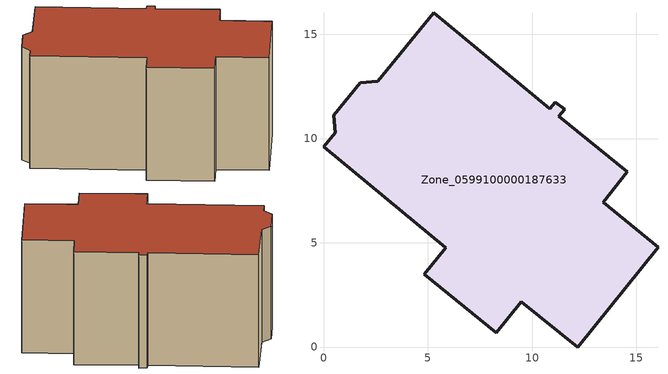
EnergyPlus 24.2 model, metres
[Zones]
Zone_0599100000187633
 floor ground (C_G): 13.41,6.95 16.04,4.78 12.2,0 9.49,2.18 8.29,0.69 4.83,3.48 5.87,4.77 0,9.6 0.56,10.28 0.5,11.12 1.76,12.67 2.6,12.75 5.28,16.02 10.84,11.42 11.11,11.75 11.56,11.41 11.29,11.06 14.57,8.41 z0
 wall outside (C_F): 2.6,12.75 1.76,12.67 0.5,11.12 0.56,10.28 0,9.6 5.87,4.77 4.83,3.48 8.29,0.69 9.49,2.18 12.2,0 16.04,4.78 13.41,6.95 14.57,8.41 11.29,11.06 11.56,11.41 11.11,11.75 10.84,11.42 5.28,16.02 2.6,12.75 z0:7.9
 roof outside (C_R): 14.57,8.41 11.29,11.06 11.56,11.41 11.11,11.75 10.84,11.42 5.28,16.02 2.6,12.75 1.76,12.67 0.5,11.12 0.56,10.28 0,9.6 5.87,4.77 4.83,3.48 8.29,0.69 9.49,2.18 12.2,0 16.04,4.78 13.41,6.95 z7.9
[BUILDING]
Pand.0599100000187633: North Axis=0; Terrain=City; Loads Convergence Tolerance Value=0.04; Temperature Convergence Tolerance Value=0.4; Solar Distribution=FullExterior; Maximum Number of Warmup Days=25; Minimum Number of Warmup Days=1
[Site:Location]
Rotterdam.The.Hague.AP_ZH_NLD Design_Conditions: Latitude=51.96; Longitude=4.45; Time Zone=1; Elevation=-4.5
[SITE:GROUNDTEMPERATURE:BUILDINGSURFACE]
18, 18, 18, 18, 18, 18, 18, 18, 18, 18, 18, 18
[MATERIAL] Thermal Absorptance=0.9; Solar Absorptance=0.7; Visible Absorptance=0.7
Name | Roughness | Thickness | Conductivity | Density | Specific Heat
G.D.1965 | MediumSmooth | 0.15 | 1 | 540 | 1210
F.D.1965 | Rough | 0.3 | 0.857143 | 1920 | 840
R.D.1965 | MediumRough | 0.2 | 0.08 | 1500 | 1000
[CONSTRUCTION]
C_G: G.D.1965
C_F: F.D.1965
C_R: R.D.1965
[ZONE]
Zone_0599100000187633: Type=1; Multiplier=1; Ceiling Height=Autocalculate; Volume=Autocalculate; Floor Area=autocalculate; Part of Total Floor Area=Yes
[ZONEINFILTRATION:DESIGNFLOWRATE]
Infil_Zone_0599100000187633: Zone or ZoneList or Space or SpaceList=Zone_0599100000187633; Schedule=AlwaysOn; Design Flow Rate Calculation Method=Flow/Area; Flow Rate per Floor Area=0.0042; Constant Term Coefficient=1; Temperature Term Coefficient=0; Velocity Term Coefficient=0; Velocity Squared Term Coefficient=0
[HVACTEMPLATE:ZONE:IDEALLOADSAIRSYSTEM]
Zone_0599100000187633: Maximum Heating Supply Air Temperature=50; Minimum Cooling Supply Air Temperature=13; Maximum Heating Supply Air Humidity Ratio=0.0156; Minimum Cooling Supply Air Humidity Ratio=0.0077; Heating Limit=NoLimit; Cooling Limit=NoLimit; Dehumidification Control Type=ConstantSensibleHeatRatio; Cooling Sensible Heat Ratio=0.7; Dehumidification Setpoint=60; Humidification Control Type=None; Humidification Setpoint=30; Outdoor Air Method=None; Outdoor Air Flow Rate per Person=0.00944; Outdoor Air Flow Rate per Zone Floor Area=0; Outdoor Air Flow Rate per Zone=0; Demand Controlled Ventilation Type=None; Outdoor Air Economizer Type=NoEconomizer; Heat Recovery Type=None; Sensible Heat Recovery Effectiveness=0.7; Latent Heat Recovery Effectiveness=0.65
[ZONECONTROL:THERMOSTAT]
ThermostatControl_Zone_0599100000187633: Zone or ZoneList=Zone_0599100000187633; Control Type Schedule=DualSetpointControlType; Control 1=Thermostat_Zone_0599100000187633; Temperature Difference Between Cutout And Setpoint=0
[THERMOSTATSETPOINT:DUALSETPOINT]
Thermostat_Zone_0599100000187633: Heating Setpoint Temperature Schedule=HeatingSetpoint_Zone_0599100000187633; Cooling Setpoint Temperature Schedule=CoolingSetpoint_Zone_0599100000187633
[SCHEDULE:COMPACT]
HeatingSetpoint_Zone_0599100000187633: Through: 12/31, For: AllDays, Until: 24:00, 21
CoolingSetpoint_Zone_0599100000187633: Through: 12/31, For: AllDays, Until: 24:00, 24
DualSetpointControlType: Through: 12/31, For: AllDays, Until: 24:00, 4
AlwaysOn: Through: 12/31, For: AllDays, Until: 24:00, 1
